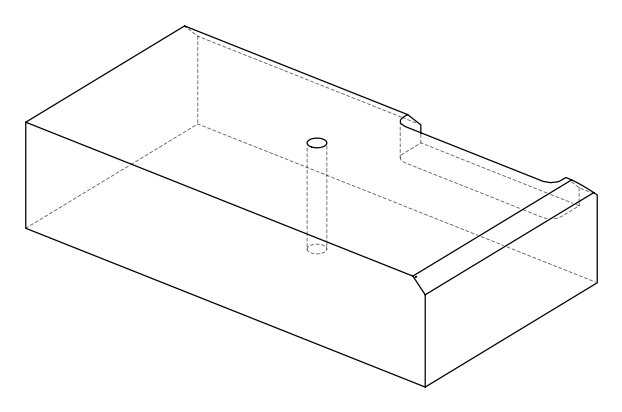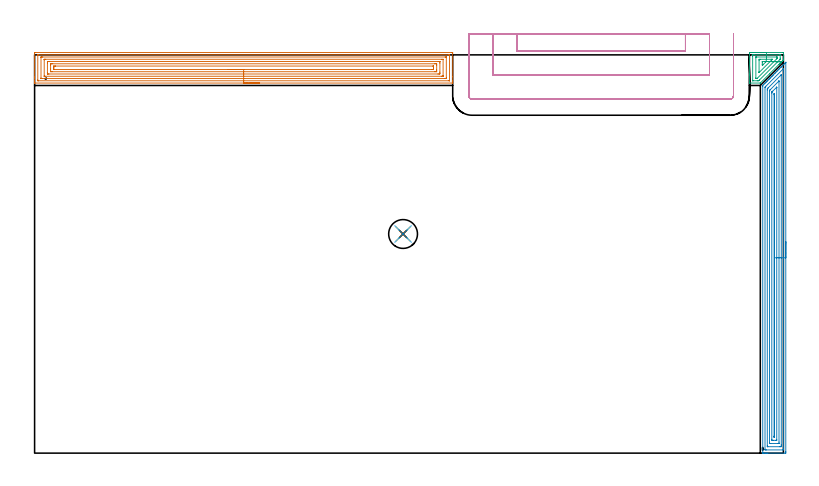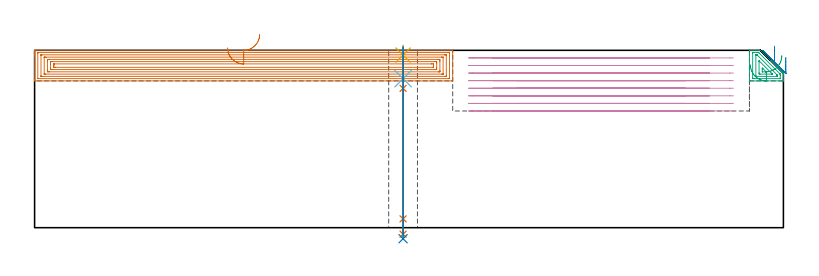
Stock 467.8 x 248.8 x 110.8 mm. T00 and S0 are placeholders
(PLAN: 8 operations, 5 tool changes, 46.9 min)
(1 AREA_MILL | FG_CHAMFER_SURFACE | UGT0205_001 | 14.97 min | 49062 mm3)
(2 AREA_MILL_1 | FG_CHAMFER_SURFACE_1 | UGT0205_001 | 11.56 min | 25709 mm3)
(3 AREA_MILL_2 | FG_CHAMFER_SURFACE_2 | UGT0205_001 | 1.19 min | 3896 mm3)
(4 MILL_SLOT | SLOT_PARTIAL_RECTANGULAR | UGT0201_094 | Follow Part, ap 5, ae 75% | 17.99 min | 259638 mm3)
(5 SPOT_DRILL | STEP1HOLE | NXT0321_9005460120000 | 0.05 min | 213 mm3)
(6 DRILL_BLIND_HOLE_INTO_CENTER | STEP1HOLE | NXT0301_089 | 0.08 min | 1621 mm3)
(7 GUN_DRILL_THROUGH_HOLE | STEP1HOLE | UGT0307_008 | 0.56 min | 8949 mm3)
(8 DRILL_TO_ENLARGE_THROUGH_HOLE | STEP1HOLE | UGT0301_046 | 0.48 min | 17395 mm3)
(TOOL UGT0205_001 | Chamfer Mill 20 x 3 x 45 deg. | D20 FL50 Z2)
(TOOL UGT0201_094 | End mill 20 mm | D20 FL38 Z4)
(TOOL NXT0321_9005460120000 | NC Spot Drill, 142deg, 12mm, Carbide, Uncoated | D12 PA142 FL30 Z2)
(TOOL NXT0301_089 | Carbide Drill 11.8mm [860.1-1180-035A1-MM 2214] | D11.8 PA140 FL55 Z2)
(TOOL UGT0307_008 | Gun Drill 11 mm | D11 PA130 FL24 Z1)
(TOOL UGT0301_046 | Twist Drill 18 mm | D18 PA118 FL130 Z2)
(OP 1 AREA_MILL)
G17 G21 G94 G90
T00 M6
G54
G17 G0 G90 X140.6 Y231.2 S1061 M3
G43 Z120.8 H0
G94 G1 X140.562 Z119.928 F250.
X140.448 Z119.063
X140.259 Z118.212
X139.997 Z117.38
X139.663 Z116.574
X139.26 Z115.8
X138.792 Z115.064
X138.26 Z114.372
X137.671 Z113.729
X137.028 Z113.14
X136.336 Z112.608
X135.6 Z112.14
X134.826 Z111.737
X134.02 Z111.403
X133.188 Z111.141
X132.337 Z110.952
X131.472 Z110.838
X130.6 Z110.8
X0.171
X0.01 Y231.203 Z110.788
X0.007 Y231.263 Z110.729
X0. Y231.673 Z110.326
Y232.025 Z109.974
Y232.71 Z109.285
Y233.946 Z108.051
Y234.497 Z107.497
Y235.115 Z106.88
Y249.683 Z92.314
X0.002 Y249.96 Z92.037
X0.01 Y250.292 Z91.706
X0.341 Y250.299 Z91.699
X260.582 Y250.3 Z91.7
X260.861 Y250.297 Z91.702
X261.19 Y250.292 Z91.706
X261.2 Y249.958 Z92.039
Y235.115 Z106.88
Y232.71 Z109.285
Y232.025 Z109.974
Y231.673 Z110.326
X261.193 Y231.263 Z110.729
X261.19 Y231.203 Z110.788
X261.029 Y231.2 Z110.8
X130.6
Y232.614 Z109.386
X2.405
X2.308 Y232.615 Z109.385
X2.116 Y232.62 Z109.38
X2.009 Y232.624 Z109.376
X2.006 Y232.653 Z109.347
X2.003 Y232.71 Z109.29
X2. Y233.115 Z108.885
Y248.79 Z93.21
X2.001 Y248.84 Z93.16
X2.005 Y248.865 Z93.135
X2.009 Y248.873 Z93.127
X2.022 Y248.879 Z93.121
X2.212 Y248.884 Z93.116
X2.309 Y248.886 Z93.114
X258.795
X258.892 Y248.885 Z93.115
X259.084 Y248.88 Z93.12
X259.191 Y248.876 Z93.124
X259.194 Y248.847 Z93.153
X259.197 Y248.79 Z93.21
X259.2 Y248.385 Z93.615
Y232.71 Z109.29
X259.199 Y232.66 Z109.34
X259.195 Y232.635 Z109.365
X259.191 Y232.627 Z109.373
X259.178 Y232.621 Z109.379
X258.988 Y232.616 Z109.384
X258.891 Y232.615 Z109.385
X130.6 Y232.614 Z109.386
Y234.028 Z107.972
X4.66 Y234.029 Z107.971
X4.191 Y234.031 Z107.969
X4.036 Y234.033 Z107.967
X4.017 Y234.035 Z107.965
X4.01 Y234.077 Z107.923
X4.004 Y234.178 Z107.822
X4.001 Y234.306 Z107.694
Y247.194 Z94.806
X4.004 Y247.322 Z94.678
X4.01 Y247.423 Z94.577
X4.017 Y247.465 Z94.535
X4.036 Y247.467 Z94.533
X4.191 Y247.47 Z94.53
X4.616 Y247.471 Z94.529
X5.085 Y247.472 Z94.528
X256.54 Y247.471 Z94.529
X257.009 Y247.469 Z94.531
X257.164 Y247.467 Z94.533
X257.183 Y247.465 Z94.535
X257.19 Y247.423 Z94.577
X257.196 Y247.322 Z94.678
X257.199 Y247.194 Z94.806
Y234.497 Z107.503
X257.198 Y234.308 Z107.692
X257.19 Y234.115 Z107.885
X257.176 Y234.035 Z107.965
X257.125 Y234.033 Z107.967
X257.009 Y234.03 Z107.97
X256.584 Y234.029 Z107.971
X256.115 Y234.028 Z107.972
X130.6
Y235.443 Z106.557
X6.819
X6.028 Y235.449 Z106.551
X6.012
X6.008 Y235.468 Z106.532
X6.004 Y235.52 Z106.48
X6.001 Y235.626 Z106.374
X6. Y245.652 Z96.348
X6.001 Y245.87 Z96.13
X6.004 Y245.979 Z96.021
X6.009 Y246.032 Z95.968
X6.012 Y246.051 Z95.949
X6.036 Y246.052 Z95.948
X6.871 Y246.057 Z95.943
X6.924
X254.381
X255.172 Y246.052 Z95.948
X255.188 Y246.051 Z95.949
X255.192 Y246.032 Z95.968
X255.196 Y245.98 Z96.02
X255.199 Y245.874 Z96.126
X255.2 Y235.848 Z106.152
X255.199 Y235.63 Z106.37
X255.196 Y235.521 Z106.479
X255.191 Y235.468 Z106.532
X255.188 Y235.449 Z106.551
X255.164 Y235.448 Z106.552
X254.329 Y235.443 Z106.557
X254.276
X130.6
Y236.857 Z105.143
X8.978
X8.658 Y236.858 Z105.142
X8.08 Y236.862 Z105.138
X8.028 Y236.864 Z105.136
X8.01 Y236.877 Z105.123
X8.004 Y236.938 Z105.062
X8.002 Y237.177 Z104.823
X8. Y237.835 Z104.165
Y243.43 Z98.57
X8.003 Y244.085 Z97.915
X8.01 Y244.323 Z97.677
X8.028 Y244.636 Z97.364
X8.341 Y244.64 Z97.36
X8.658 Y244.642 Z97.358
X9.232 Y244.643 Z97.357
X252.222
X252.542 Y244.642 Z97.358
X253.12 Y244.639 Z97.361
X253.172 Y244.636 Z97.364
X253.19 Y244.623 Z97.377
X253.196 Y244.562 Z97.438
X253.198 Y244.323 Z97.677
X253.2 Y243.665 Z98.335
Y238.07 Z103.93
X253.197 Y237.415 Z104.585
X253.19 Y237.177 Z104.823
X253.172 Y236.864 Z105.136
X252.859 Y236.86 Z105.14
X252.542 Y236.858 Z105.142
X251.968 Y236.857 Z105.143
X130.6
Y238.271 Z103.729
X11.137
X10.445 Y238.272 Z103.728
X10.241 Y238.274 Z103.726
X10.076 Y238.278 Z103.722
X10.01 Y238.286 Z103.714
X10.007 Y238.324 Z103.676
X10.002 Y238.513 Z103.487
X10. Y239.857 Z102.143
Y242.088 Z99.912
X10.001 Y242.537 Z99.463
X10.003 Y242.978 Z99.022
X10.01 Y243.129 Z98.871
X10.021 Y243.222 Z98.778
X10.099 Y243.224 Z98.776
X10.445 Y243.228 Z98.772
X10.646 Y243.229 Z98.771
X11.338
X250.063
X250.755 Y243.228 Z98.772
X250.959 Y243.226 Z98.774
X251.124 Y243.222 Z98.778
X251.19 Y243.214 Z98.786
X251.193 Y243.176 Z98.824
X251.198 Y242.987 Z99.013
X251.2 Y242.537 Z99.463
Y242.092 Z99.908
Y239.412 Z102.588
X251.199 Y238.963 Z103.037
X251.197 Y238.522 Z103.478
X251.19 Y238.371 Z103.629
X251.179 Y238.278 Z103.722
X251.101 Y238.276 Z103.724
X250.755 Y238.273 Z103.727
X250.554 Y238.271 Z103.729
X249.862
X130.6
Y239.685 Z102.315
X12.402 Y239.686 Z102.314
X12.232 Y239.687 Z102.313
X12.061 Y239.69 Z102.31
X12.019 Y239.692 Z102.308
X12.01 Y239.719 Z102.281
X12.005 Y239.78 Z102.22
X12.002 Y239.857 Z102.143
X12. Y240.088 Z101.912
Y240.75 Z101.25
Y240.981 Z101.019
X12.005 Y241.643 Z100.357
X12.009 Y241.759 Z100.241
X12.013 Y241.808 Z100.192
X12.064 Y241.81 Z100.19
X12.232 Y241.812 Z100.188
X12.954 Y241.815 Z100.185
X13.125
X248.798 Y241.814 Z100.186
X248.969 Y241.813 Z100.187
X249.139 Y241.81 Z100.19
X249.181 Y241.808 Z100.192
X249.19 Y241.781 Z100.219
X249.195 Y241.72 Z100.28
X249.198 Y241.643 Z100.357
X249.2 Y241.412 Z100.588
Y240.75 Z101.25
Y240.519 Z101.481
X249.195 Y239.857 Z102.143
X249.191 Y239.741 Z102.259
X249.187 Y239.692 Z102.308
X249.136 Y239.69 Z102.31
X248.969 Y239.688 Z102.312
X248.246 Y239.685 Z102.315
X248.075
X130.6
X129.728 Z102.353
X128.864 Z102.467
X128.012 Z102.655
X127.18 Z102.918
X126.374 Z103.252
X125.6 Z103.654
X124.864 Z104.123
X124.172 Z104.654
X123.529 Z105.244
X122.94 Z105.887
X122.409 Z106.579
X121.94 Z107.315
X121.537 Z108.088
X121.203 Z108.894
X120.941 Z109.726
X120.752 Z110.578
X120.638 Z111.443
X120.6 Z112.315
G0 Z120.8
M5
M2
(OP 2 AREA_MILL_1)
G17 G21 G94 G90
T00 M6
G54
G17 G0 G90 X469.3 Y132.05 S1061 M3
G43 Z120.8 H0
Z106.4
G94 G1 Y132.012 Z105.528 F250.
Y131.898 Z104.663
Y131.709 Z103.812
Y131.447 Z102.98
Y131.113 Z102.174
Y130.71 Z101.4
Y130.242 Z100.664
Y129.711 Z99.972
Y129.121 Z99.329
Y128.478 Z98.74
Y127.786 Z98.208
Y127.05 Z97.74
Y126.276 Z97.337
Y125.47 Z97.003
Y124.638 Z96.741
Y123.787 Z96.552
Y122.922 Z96.438
Y122.05 Z96.4
Y0.961
X469.299 Y0.612 Z96.401
X469.294 Y0.074 Z96.403
X469.292 Y0.008 Z96.406
X468.759 Y0. Z96.938
X458.105 Z107.59
X457.546 Z108.151
X457.217 Z108.479
X456.658 Z109.038
X456.329 Z109.366
X455.67 Z110.029
X455.301 Z110.398
X454.936 Z110.755
X454.902 Y0.009 Z110.788
X454.9 Y0.166 Z110.8
Y229.201
X454.907 Y229.7 Z110.793
X454.921 Y229.721 Z110.779
X455.441 Y230.243 Z110.255
X455.872 Y230.672 Z109.828
X456.187 Y230.987 Z109.512
X456.329 Y231.131 Z109.367
X456.745 Y231.545 Z108.955
X456.773 Y231.573 Z108.927
X457.079 Y231.88 Z108.619
X457.217 Y232.019 Z108.48
X457.618 Y232.418 Z108.082
X457.705 Y232.505 Z107.995
X457.972 Y232.773 Z107.726
X458.105 Y232.906 Z107.592
X458.491 Y233.291 Z107.209
X458.608 Y233.408 Z107.092
X458.865 Y233.666 Z106.833
X458.993 Y233.794 Z106.704
X459.364 Y234.164 Z106.336
X459.511 Y234.311 Z106.189
X459.758 Y234.559 Z105.94
X459.88 Y234.682 Z105.816
X460.237 Y235.037 Z105.463
X460.414 Y235.214 Z105.285
X460.651 Y235.452 Z105.047
X460.768 Y235.57 Z104.928
X461.11 Y235.91 Z104.59
X461.317 Y236.118 Z104.382
X461.544 Y236.345 Z104.154
X461.656 Y236.458 Z104.04
X462.221 Y237.021 Z103.479
X462.437 Y237.238 Z103.261
X462.544 Y237.346 Z103.152
X462.988 Y237.788 Z102.712
X463.432 Y238.234 Z102.264
X463.876 Y238.676 Z101.824
X464.32 Y239.122 Z101.376
X464.764 Y239.564 Z100.936
X465.208 Y240.009 Z100.489
X465.414 Y240.214 Z100.286
X465.475 Y240.276 Z100.224
X466.095 Y240.897 Z99.601
X466.307 Y241.107 Z99.393
X466.348 Y241.149 Z99.351
X466.983 Y241.785 Z98.713
X467.221 Y242.021 Z98.479
X467.871 Y242.673 Z97.825
X468.093 Y242.893 Z97.607
X468.759 Y243.561 Z96.937
X468.967 Y243.767 Z96.733
X469.203 Y244.004 Z96.496
X469.285 Y244.083 Z96.414
X469.295 Y244.085 Z96.403
X469.299 Y244.083 Z96.399
X469.3 Y122.05 Z96.4
X467.886 Z97.814
X467.885 Y2.384 Z97.815
X467.871 Y2.01 Z97.829
X467.378 Y2.001 Z98.322
X457.217 Y2. Z108.483
X456.723 Y2.001 Z108.977
X456.329 Y2.01 Z109.371
X456.315 Y2.398 Z109.385
X456.314 Y2.413 Z109.386
X456.315 Y228.323 Z109.385
X456.329 Y228.667 Z109.371
X456.591 Y228.938 Z109.109
X456.851 Y229.201 Z108.849
X467.566 Y239.916 Z98.134
X467.721 Y240.068 Z97.979
X467.871 Y240.209 Z97.829
X467.885 Y239.916 Z97.815
X467.886 Y239.902 Z97.814
Y122.05
X466.472 Z99.228
X466.471 Y5.077 Z99.229
X466.47 Y4.7 Z99.23
X466.464 Y4.184 Z99.236
X466.454 Y4.01 Z99.246
X466.276 Y4.002 Z99.424
X466.095 Y4.001 Z99.605
X465.39 Y4. Z100.31
X458.105 Y4.001 Z107.595
X457.922 Y4.005 Z107.778
X457.801 Y4.01 Z107.899
X457.735 Y4.021 Z107.965
X457.733 Y4.058 Z107.967
X457.73 Y4.184 Z107.97
X457.729 Y4.562 Z107.971
Y226.9
X457.733 Y227.415 Z107.967
X457.736 Y227.6 Z107.964
X457.816 Y227.705 Z107.884
X458.105 Y228.003 Z107.595
X458.256 Y228.156 Z107.444
X458.407 Y228.308 Z107.293
X466.444 Y236.345 Z99.256
X466.454 Y236.351 Z99.246
X466.459 Z99.241
X466.465 Y236.345 Z99.235
X466.469 Y236.114 Z99.231
X466.471 Y235.967 Z99.229
X466.472 Y122.05 Z99.228
X465.057 Z100.643
Y6.863
X465.053 Y6.125 Z100.647
X465.051 Y6.024 Z100.649
X464.962 Y6.01 Z100.738
X464.748 Y6.005 Z100.952
X464.32 Y6. Z101.38
X464.289 Z101.411
X459.85 Z105.85
X459.441 Y6.005 Z106.259
X459.237 Y6.01 Z106.463
X459.149 Y6.018 Z106.551
X459.148 Y6.085 Z106.552
X459.143 Y6.711 Z106.557
Y226.371
X459.144 Y226.522 Z106.556
X459.147 Y226.568 Z106.553
X459.15 Y226.587 Z106.55
X459.165 Y226.607 Z106.535
X459.235 Y226.683 Z106.465
X459.342 Y226.793 Z106.358
X459.477 Y226.928 Z106.223
X464.886 Y232.337 Z100.814
X464.959 Y232.406 Z100.741
X465.023 Y232.462 Z100.677
X465.051 Y232.482 Z100.649
X465.052 Y232.426 Z100.648
X465.057 Y232.032 Z100.643
Y122.05
X463.643 Z102.057
X463.642 Y8.437 Z102.058
X463.639 Y8.223 Z102.061
X463.636 Y8.083 Z102.064
X463.627 Y8.01 Z102.073
X463.593 Y8.007 Z102.107
X463.432 Y8.003 Z102.268
X463.188 Y8. Z102.512
X461.412 Y8.001 Z104.288
X460.768 Y8.01 Z104.932
X460.564 Y8.02 Z105.136
X460.559 Y8.436 Z105.141
X460.558 Y8.648 Z105.142
X460.557 Y224.949 Z105.143
X460.559 Y225.289 Z105.141
X460.562 Y225.459 Z105.138
X460.564 Y225.54 Z105.136
X460.635 Y225.63 Z105.065
X460.699 Y225.699 Z105.001
X460.768 Y225.769 Z104.932
X461.143 Y226.145 Z104.557
X463.369 Y228.371 Z102.331
X463.432 Y228.433 Z102.268
X463.495 Y228.494 Z102.205
X463.621 Y228.611 Z102.079
X463.638 Y228.625 Z102.062
X463.639 Y228.618 Z102.061
X463.642 Y228.582 Z102.058
X463.643 Y228.521 Z102.057
Y228.308
Y122.05
X462.229 Z103.471
Y10.751
X462.227 Y10.434 Z103.473
X462.225 Y10.205 Z103.475
X462.222 Y10.04 Z103.478
X462.08 Y10.008 Z103.62
X461.989 Y10.01 Z103.711
X461.978 Y10.019 Z103.722
X461.975 Y10.048 Z103.725
X461.973 Y10.116 Z103.727
X461.971 Y10.434 Z103.729
Y10.694
X461.972 Y223.844 Z103.728
X461.973 Y224.103 Z103.727
X461.976 Y224.415 Z103.724
X461.978 Y224.508 Z103.722
X462.025 Y224.565 Z103.675
X462.188 Y224.737 Z103.512
X462.199 Y224.74 Z103.501
X462.222 Y224.737 Z103.478
X462.223 Y224.677 Z103.477
X462.228 Y224.162 Z103.472
X462.229 Y223.844 Z103.471
Y223.527
Y122.05
Y121.179 Z103.509
Y120.314 Z103.623
Y119.462 Z103.812
Y118.63 Z104.074
Y117.824 Z104.408
Y117.05 Z104.811
Y116.314 Z105.28
Y115.622 Z105.811
Y114.979 Z106.4
Y114.39 Z107.043
Y113.859 Z107.735
Y113.39 Z108.471
Y112.987 Z109.245
Y112.653 Z110.051
Y112.391 Z110.883
Y112.202 Z111.735
Y112.088 Z112.6
Y112.05 Z113.471
G0 Z120.8
M5
M2
(OP 3 AREA_MILL_2)
G17 G21 G94 G90
T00 M6
G54
G17 G0 G90 X447.2 Y250.3 S1061 M3
G43 Z120.8 H0
Z101.7
G94 G1 X447.238 Z100.828 F250.
X447.352 Z99.963
X447.541 Z99.112
X447.803 Z98.28
X448.137 Z97.474
X448.54 Z96.7
X449.009 Z95.964
X449.54 Z95.272
X450.129 Z94.629
X450.772 Z94.04
X451.464 Z93.508
X452.2 Z93.04
X452.974 Z92.637
X453.78 Z92.303
X454.612 Z92.041
X455.464 Z91.852
X456.328 Z91.738
X457.2 Z91.7
X467.647
X467.783 Y250.295 Z91.705
X467.8 Y250.293 Z91.707
Y246.058 Z95.941
Y245.663 Z96.334
Y245.598 Z96.399
X467.652 Y245.452 Z96.547
X467.636 Y245.436 Z96.564
X467.418 Y245.216 Z96.78
X466.723 Y244.523 Z97.477
X466.525 Y244.323 Z97.673
X466.46 Y244.26 Z97.739
X466.287 Y244.087 Z97.912
X466.227 Y244.025 Z97.971
X466.166 Y243.966 Z98.033
X465.986 Y243.785 Z98.214
X465.929 Y243.728 Z98.269
X465.872 Y243.672 Z98.327
X465.684 Y243.483 Z98.516
X465.631 Y243.43 Z98.567
X465.578 Y243.378 Z98.621
X465.382 Y243.182 Z98.817
X465.334 Y243.132 Z98.865
X465.284 Y243.084 Z98.915
X465.081 Y242.88 Z99.119
X465.036 Y242.834 Z99.163
X459.111 Y236.911 Z105.089
X453.499 Y231.3 Z110.699
X453.395 Y231.204 Z110.79
X453.231 Y231.2 Z110.8
X446.617
X446.606 Y231.203 Z110.795
X446.602 Y231.206 Z110.792
X446.6 Y231.247 Z110.752
Y236.318 Z105.682
Y237.177 Z104.817
Y249.683 Z92.312
X446.601 Y250.145 Z91.85
X446.605 Y250.291 Z91.705
X447.058 Y250.3 Z91.7
X457.2
Y248.886 Z93.114
X465.578 Y248.885 Z93.115
X465.673 Y248.884 Z93.116
X465.736 Y248.882 Z93.118
X465.78 Y248.879 Z93.121
X465.79 Y248.863 Z93.137
X465.793 Y248.79 Z93.21
X465.799 Y248.566 Z93.434
Y246.779 Z95.221
X465.792 Y246.11 Z95.89
X465.79 Y246.056 Z95.944
X465.759 Y246.018 Z95.982
X465.716 Y245.97 Z96.03
X465.578 Y245.828 Z96.172
X452.848 Y233.099 Z108.901
X452.455 Y232.71 Z109.29
X452.399 Y232.66 Z109.34
X452.35 Y232.621 Z109.379
X451.562 Y232.615 Z109.385
X451.468
X448.822
X448.727 Y232.616 Z109.384
X448.664 Y232.618 Z109.382
X448.62 Y232.621 Z109.379
X448.61 Y232.637 Z109.363
X448.607 Y232.71 Z109.29
X448.601 Y232.934 Z109.066
X448.6 Y248.121 Z93.879
X448.602 Y248.79 Z93.21
X448.604 Y248.846 Z93.154
X448.609 Y248.872 Z93.128
X448.612 Y248.879 Z93.121
X448.633 Y248.881 Z93.119
X448.728 Y248.885 Z93.115
X448.822
X449.609 Y248.886 Z93.114
X457.2
Y247.472 Z94.528
X463.702 Y247.471 Z94.529
X463.746 Y247.469 Z94.531
X463.78 Y247.465 Z94.535
X463.79 Y247.46 Z94.54
X463.793 Y247.437 Z94.563
X463.8 Y247.018 Z94.982
Y247.003 Z94.997
X463.792 Y246.564 Z95.436
X463.79 Y246.511 Z95.489
X463.764 Y246.475 Z95.525
X463.709 Y246.413 Z95.587
X463.613 Y246.313 Z95.687
X451.468 Y234.168 Z107.832
X451.372 Y234.078 Z107.922
X451.332 Y234.043 Z107.957
X451.289 Y234.035 Z107.965
X451.046 Y234.031 Z107.969
X450.741 Y234.029 Z107.971
X450.698
X450.654 Y234.031 Z107.969
X450.621 Y234.035 Z107.965
X450.61 Y234.04 Z107.96
X450.607 Y234.063 Z107.937
X450.6 Y234.482 Z107.518
Y247.003 Z94.997
X450.608 Y247.442 Z94.558
X450.61 Y247.463 Z94.537
X450.646 Y247.466 Z94.534
X450.727 Y247.47 Z94.53
X450.851 Y247.471 Z94.529
X451.005 Y247.472 Z94.528
X457.2
Y246.057 Z95.943
X460.228
X460.339
X460.661 Y246.055 Z95.945
X460.823 Y246.052 Z95.948
X460.887 Y246.051 Z95.949
X460.87 Y246.031 Z95.969
X460.62 Y245.772 Z96.228
X460.48 Y245.63 Z96.37
X460.287 Y245.435 Z96.565
X452.921 Y238.07 Z103.93
X452.672 Y237.829 Z104.171
X452.628 Y237.788 Z104.212
X452.609 Y237.775 Z104.225
X452.604 Y237.812 Z104.188
X452.601 Y238.07 Z103.93
X452.6 Y238.419 Z103.581
X452.602 Y245.216 Z96.784
X452.608 Y245.848 Z96.152
X452.618 Y246.05 Z95.95
X453.283 Y246.057 Z95.943
X457.2
X456.977 Y244.636 Z97.364
X456.87 Y244.48 Z97.52
X456.759 Y244.358 Z97.642
X456.742 Y244.34 Z97.66
X454.967 Y242.565 Z99.435
X454.938 Y242.537 Z99.463
X454.801 Y242.403 Z99.597
X454.621 Y242.231 Z99.769
X454.609 Y242.537 Z99.463
X454.602 Y242.767 Z99.233
X454.6 Y242.937 Z99.063
X454.601 Y244.323 Z97.677
X454.605 Y244.523 Z97.477
X454.61 Y244.622 Z97.378
X454.615 Y244.637 Z97.363
X454.635 Y244.639 Z97.361
X454.681 Y244.642 Z97.358
X456.443 Y244.643 Z97.357
X456.583 Y244.642 Z97.358
X456.759 Y244.64 Z97.36
X456.977 Y244.636 Z97.364
X457.848 Y244.62 Z97.418
X458.71 Y244.605 Z97.547
X459.558 Y244.589 Z97.752
X460.385 Y244.574 Z98.029
X461.185 Y244.559 Z98.378
X461.951 Y244.545 Z98.795
X462.678 Y244.532 Z99.277
X463.36 Y244.52 Z99.82
X463.992 Y244.508 Z100.421
X464.57 Y244.497 Z101.075
X465.088 Y244.488 Z101.777
X465.543 Y244.48 Z102.521
X465.932 Y244.473 Z103.302
X466.251 Y244.467 Z104.114
X466.498 Y244.462 Z104.951
X466.671 Y244.459 Z105.806
X466.769 Y244.457 Z106.673
X466.791 Z107.545
G0 Z120.8
M5
M2
(OP 4 MILL_SLOT)
G17 G21 G94 G90
T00 M6
G54
G17 G0 G90 X301.2 Y261.8 S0 M3
G43 Z120.8 H0
Z106.062
G94 G1 Y258.8 F250.
Y251.1 F500.
X406.6
Y258.8
Y261.8 F250.
X286.2
Y258.8
Y236.1 F500.
X421.6
Y258.8
Y261.8 F250.
X271.2
Y258.8
Y223.3 F500.
G3 X273.4 Y221.1 R2.2
G1 X434.4
G3 X436.6 Y223.3 R2.2
G1 Y258.8
Y261.8 F250.
G0 X301.2 Z101.325
G1 Y258.8
Y251.1 F500.
X406.6
Y258.8
Y261.8 F250.
X286.2
Y258.8
Y236.1 F500.
X421.6
Y258.8
Y261.8 F250.
X271.2
Y258.8
Y223.3 F500.
G3 X273.4 Y221.1 R2.2
G1 X434.4
G3 X436.6 Y223.3 R2.2
G1 Y258.8
Y261.8 F250.
G0 X301.2 Z96.587
G1 Y258.8
Y251.1 F500.
X406.6
Y258.8
Y261.8 F250.
X286.2
Y258.8
Y236.1 F500.
X421.6
Y258.8
Y261.8 F250.
X271.2
Y258.8
Y223.3 F500.
G3 X273.4 Y221.1 R2.2
G1 X434.4
G3 X436.6 Y223.3 R2.2
G1 Y258.8
Y261.8 F250.
G0 X301.2 Z91.85
G1 Y258.8
Y251.1 F500.
X406.6
Y258.8
Y261.8 F250.
X286.2
Y258.8
Y236.1 F500.
X421.6
Y258.8
Y261.8 F250.
X271.2
Y258.8
Y223.3 F500.
G3 X273.4 Y221.1 R2.2
G1 X434.4
G3 X436.6 Y223.3 R2.2
G1 Y258.8
Y261.8 F250.
G0 X301.2 Z87.112
G1 Y258.8
Y251.1 F500.
X406.6
Y258.8
Y261.8 F250.
X286.2
Y258.8
Y236.1 F500.
X421.6
Y258.8
Y261.8 F250.
X271.2
Y258.8
Y223.3 F500.
G3 X273.4 Y221.1 R2.2
G1 X434.4
G3 X436.6 Y223.3 R2.2
G1 Y258.8
Y261.8 F250.
G0 X301.2 Z82.375
G1 Y258.8
Y251.1 F500.
X406.6
Y258.8
Y261.8 F250.
X286.2
Y258.8
Y236.1 F500.
X421.6
Y258.8
Y261.8 F250.
X271.2
Y258.8
Y223.3 F500.
G3 X273.4 Y221.1 R2.2
G1 X434.4
G3 X436.6 Y223.3 R2.2
G1 Y258.8
Y261.8 F250.
G0 X301.2 Z77.637
G1 Y258.8
Y251.1 F500.
X406.6
Y258.8
Y261.8 F250.
X286.2
Y258.8
Y236.1 F500.
X421.6
Y258.8
Y261.8 F250.
X271.2
Y258.8
Y223.3 F500.
G3 X273.4 Y221.1 R2.2
G1 X434.4
G3 X436.6 Y223.3 R2.2
G1 Y258.8
Y261.8 F250.
G0 X301.2 Z72.9
G1 Y258.8
Y251.1 F500.
X406.6
Y258.8
Y261.8 F250.
X286.2
Y258.8
Y236.1 F500.
X421.6
Y258.8
Y261.8 F250.
X271.2
Y258.8
Y223.3 F500.
G3 X273.4 Y221.1 R2.2
G1 X434.4
G3 X436.6 Y223.3 R2.2
G1 Y258.8
Y261.8 F250.
G0 Z120.8
M5
M2
(OP 5 SPOT_DRILL)
G17 G21 G94 G90
T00 M6
G54
G17 G0 G90 X230.2 Y136.9 S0 M3
G43 Z120.8 H0
G94 G81 G98 Z107.8 F250. R113.8
G80
M5
M2
(OP 6 DRILL_BLIND_HOLE_INTO_CENTER)
G17 G21 G94 G90
T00 M6
G54
G17 G0 G90 X230.2 Y136.9 S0 M3
G43 Z120.8 H1
G94 G81 G98 Z93.1 F250. R112.8
G80
M5
M2
(OP 7 GUN_DRILL_THROUGH_HOLE)
G17 G21 G94 G90
T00 M6
G54
G17 G0 G90 X230.2 Y136.9 M8
G43 Z120.8 H0
Z106.577
S716 M3
G94 G1 Z87.037 F125. M26
G4 X.084
Z5.5 F250.
G4 X.084
Z-4.065 F125.
G4 X.084
M5
M9
G0 Z106.577
Z120.8
M2
(OP 8 DRILL_TO_ENLARGE_THROUGH_HOLE)
G17 G21 G94 G90
T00 M6
G54
G17 G0 G90 X230.2 Y136.9 S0 M3
G43 Z120.8 H0
G94 G73 G98 Z-6.908 F250. Q16.815 R112.8
G80
M5
M2
